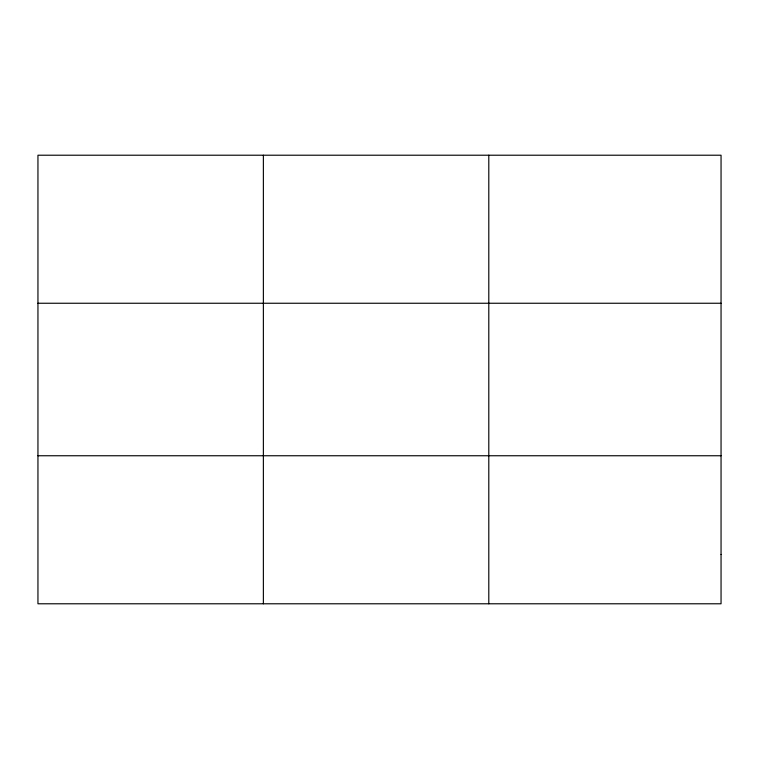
<?xml version="1.0" encoding="UTF-8"?>
<svg xmlns="http://www.w3.org/2000/svg" width="759" height="759" viewBox="0 0 759 759"><rect width="100%" height="100%" fill="white"/><g stroke="black" fill="none" stroke-linecap="round" stroke-linejoin="round"><path stroke-width="1.14" d="M263.373 155.215L263.373 603.784M488.796 155.215L488.796 603.784M37.95 303.249L721.05 303.249M37.95 455.751L721.05 455.751M721.05 554.44L721.05 603.784L37.95 603.784L37.95 155.215L721.05 155.215L721.05 554.44"/></g></svg>
